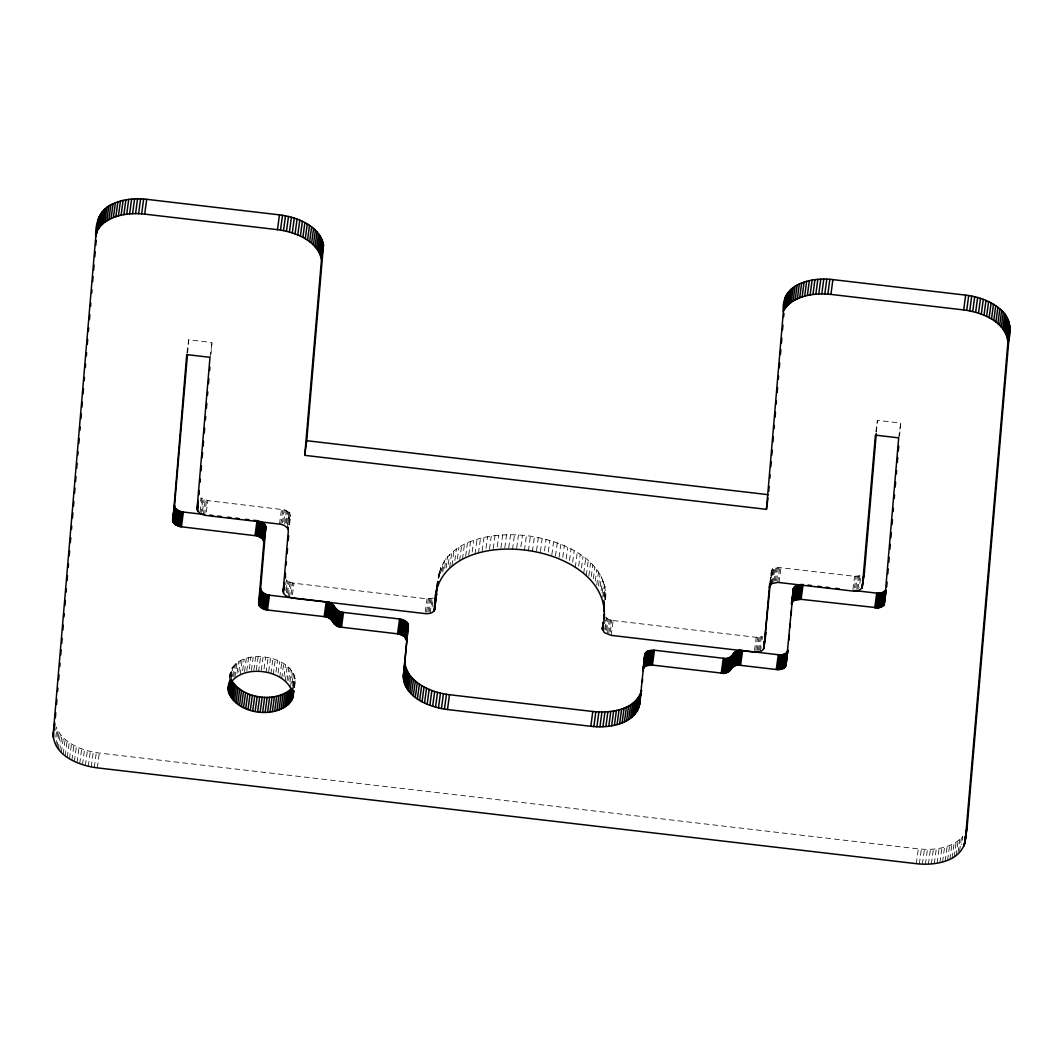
<?xml version="1.0" encoding="UTF-8"?>
<svg xmlns="http://www.w3.org/2000/svg" width="1063" height="1063" viewBox="0 0 1063 1063"><rect width="100%" height="100%" fill="white"/><g stroke="black" fill="none" stroke-linecap="round" stroke-linejoin="round"><path stroke-width="0.75" stroke-dasharray="5 3.75" d="M294.305 687.495C303.659 653.798 229.449 643.447 230.525 677.902M605.565 599.492C607.996 558.859 560.108 539.619 526.437 535.659C494.082 531.806 444.866 538.928 438.182 577.594M187.606 352.903L188.722 339.788L211.989 342.512L211.006 354.032M289.641 524.165L290.332 515.993L289.681 512.153L288.139 525.056M770.396 582.059L771.233 572.253L772.535 568.625L770.276 584.796M876.43 431.87L877.413 420.35L900.68 423.074L899.564 436.175M438.328 576.717L438.634 574.312M55.728 730.161L56.166 726.866C63.102 743.715 82.542 750.823 99.324 753.069L918.299 848.872C933.739 850.453 951.73 848.513 962.786 836.461L961.67 844.686M55.794 736.965L56.897 728.74M55.821 745.402L57.827 730.6M56.937 747.223L58.943 732.434M58.239 749.03L60.232 734.227M59.714 750.784L61.707 735.981M61.348 752.498L63.355 737.695M63.169 754.145L65.162 739.356M65.122 755.74L67.128 740.951M67.248 757.268L69.241 742.466M69.494 758.716L71.5 743.914M71.885 760.085L73.879 745.283M74.383 761.36L76.377 746.558M76.988 762.543L78.994 747.754M79.698 763.633L81.705 748.83M82.489 764.616L84.495 749.827M85.359 765.493L87.365 750.704M88.295 766.264L90.289 751.461M91.272 766.915L93.278 752.112M94.288 767.446L96.281 752.657M97.331 767.871L99.324 753.069M186.955 352.943L188.722 339.788M209.996 357.301L211.989 342.512M200.562 501.151L201 497.869L207.87 500.633L284.113 509.788L287.488 511.343L290.093 514.359L288.764 524.218M200.11 511.702L201.89 498.547M200.907 513.947L202.913 499.158M202.488 511.183L204.043 499.676M203.259 514.904L205.265 500.102M204.548 515.223L206.554 500.421M206.315 512.14L207.87 500.633M229.382 678.367L230.272 671.789M229.568 678.114L230.684 670.328M230.179 677.118L231.296 668.893M230.751 677.37L232.079 667.511M231.269 679.337L233.049 666.182M232.624 676.427L234.179 664.92M233.714 676.879L235.494 663.724M234.95 677.41L236.956 662.608M237.009 673.092L238.564 661.585M238.776 672.161L240.331 660.654M240.211 674.606L242.218 659.804M242.67 670.58L244.224 659.073M244.556 671.59L246.337 658.435M246.775 671.072L248.543 657.917M249.287 669.012L250.841 657.505M251.426 670.354L253.207 657.213M253.844 670.182L255.625 657.027M256.303 670.115L258.083 656.974M258.561 671.816L260.568 657.027M279.516 524.046L281.509 509.257M280.831 524.258L282.838 509.469M261.285 670.354L263.066 657.2M282.333 522.943L284.113 509.788M264.009 668.999L265.564 657.492M283.781 521.72L285.336 510.213M284.685 523.886L286.465 510.745M285.934 522.85L287.488 511.343M266.042 672.693L268.035 657.904M286.824 523.541L288.379 512.021M287.116 527.567L289.123 512.765M268.713 671.577L270.48 658.422M288.977 525.042L290.305 515.183M289.229 524.218L290.332 515.993M270.892 673.849L272.885 659.047M273.231 674.58L275.224 659.778M285.708 584.65L286.372 579.72L290.159 582.272L293.986 583.228L427.034 598.801L433.252 598.124L431.698 609.631M285.788 590.324L287.116 580.464M286.452 592.649L288.007 581.142M275.942 672.135L277.496 660.615M287.475 593.26L289.03 581.74M288.379 595.426L290.159 582.272M278.121 673.065L279.675 661.558M289.375 597.499L291.382 582.697M279.742 677.37L281.748 662.581M291.103 594.523L292.67 583.016M292.431 594.735L293.986 583.228M281.708 678.486L283.715 663.684M284.007 676.387L285.562 664.88M285.269 680.931L287.262 666.142M287.05 680.612L288.83 667.471M288.684 680.36L290.239 668.853M289.933 681.782L291.488 670.275M290.558 686.539L292.564 671.75M292.139 683.11L293.468 673.251M292.631 686.286L294.185 674.779M293.388 686.18L294.73 676.307M293.733 687.721L295.076 677.849M294.119 687.615L295.235 679.39M425.253 611.943L427.034 598.801M426.582 612.049L428.362 598.894M427.897 612.022L429.678 598.868M429.173 611.889L430.94 598.735M430.143 613.285L432.149 598.482M438.235 578.511L439.112 571.934M438.913 576.159L439.803 569.582M439.325 577.129L440.667 567.27M440.6 573.223L441.716 565.011M441.836 571.004L442.939 562.792M442.793 572.133L444.347 560.626M444.613 568.386L445.942 558.513M446.141 567.987L447.696 556.481M448.294 564.373L449.622 554.501M449.715 567.403L451.722 552.601M451.974 565.582L453.967 550.78M454.818 560.546L456.386 549.039M457.382 558.886L458.937 547.379M459.628 560.6L461.634 545.811M462.471 559.125L464.465 544.336M465.66 556.108L467.428 542.954M468.743 554.82L470.524 541.665M472.171 551.989L473.726 540.482M475.041 554.208L477.048 539.406M478.456 553.238L480.463 538.436M482.19 550.727L483.971 537.572M486.017 548.335L487.572 536.828M489.472 549.345L491.252 536.19M493.219 548.814L494.986 535.659M497.245 546.767L498.799 535.26M500.886 548.109L502.666 534.968M504.792 547.937L506.559 534.782M508.725 547.883L510.506 534.729M512.472 549.584L514.465 534.782M516.671 548.109L518.452 534.968M520.883 546.767L522.438 535.26M524.431 550.461L526.437 535.659M528.417 550.979L530.41 536.19M532.377 551.617L534.37 536.828M536.536 550.727L538.303 537.572M540.429 551.591L542.21 538.436M544.508 550.913L546.063 539.406M548.295 551.989L549.85 540.482M551.817 554.82L553.584 541.665M555.471 556.095L557.251 542.941M559.058 557.477L560.839 544.322M562.779 557.318L564.333 545.811M566.18 558.886L567.735 547.379M569.476 560.546L571.03 549.026M572.651 562.287L574.206 550.78M575.282 567.39L577.275 552.601M578.671 566.008L580.225 554.501M581.474 567.987L583.029 556.467M583.707 573.316L585.7 558.513M586.231 575.415L588.238 560.613M588.836 575.933L590.616 562.779M591.28 576.505L592.835 564.998M593.34 578.777L594.895 567.27M595.24 581.089L596.795 569.569M596.742 585.075L598.522 571.921M598.522 585.806L600.077 574.299M600.13 586.577L601.459 576.717M601.1 590.656L602.655 579.136M602.123 593.101L603.678 581.594M602.734 597.207L604.502 584.052M603.824 596.383L605.153 586.51M604.502 597.193L605.604 588.982M604.767 599.652L605.87 591.44M605.285 598.814L605.95 593.885M605.392 599.598L605.844 596.316M604.674 623.636L605.113 620.34M604.741 629.309L606.295 617.802L605.565 617.058M605.631 629.987L607.186 618.48L606.295 617.802M606.654 630.598L608.209 619.078L607.186 618.48M607.571 632.764L609.351 619.609L608.209 619.078M608.793 633.189L610.561 620.035L609.351 619.609M610.295 631.86L611.85 620.354L610.561 620.035M611.172 635.368L613.165 620.566L611.85 620.354M754.491 650.463L756.271 637.308L762.49 636.644L761.6 643.221M755.82 650.556L757.6 637.401M757.135 650.543L758.916 637.388M758.411 650.397L760.178 637.255M759.607 650.157L761.387 637.003M760.483 651.433L761.374 644.856M769.625 584.61L771.406 571.456M770.197 582.205L771.751 570.698L774.821 568.346L779.697 567.589L854.679 576.305L860.884 575.628L859.329 587.135M770.981 584.158L772.974 569.369M771.831 583.614L773.824 568.811M772.814 583.149L774.821 568.346M774.143 581.142L775.924 567.987M775.339 580.89L777.119 567.748M776.615 580.757L778.382 567.602M777.704 582.378L779.697 567.589M779.033 582.484L781.026 567.682M852.898 589.447L854.679 576.305M854.453 587.905L856.007 576.398M875.859 431.857L877.413 420.35M855.755 587.892L857.323 576.372M856.805 589.394L858.585 576.239M858 589.141L859.781 575.987M898.687 437.863L900.68 423.074M916.306 863.674L918.299 848.872M919.349 863.967L921.355 849.164M922.392 864.139L924.398 849.337M925.435 864.192L927.428 849.39M928.424 864.113L930.431 849.324M931.387 863.913L933.394 849.124M934.297 863.594L936.29 848.806M937.128 863.156L939.134 848.367M939.891 862.611L941.898 847.809M942.562 861.934L944.569 847.131M945.127 861.15L947.133 846.347M947.585 860.246L949.591 845.444M949.91 859.236L951.917 844.447M952.116 858.133L954.109 843.344M954.162 856.937L956.169 842.135M956.062 855.635L958.069 840.846M958.029 852.606L959.809 839.464M959.61 851.144L961.39 838.003M295.195 680.918L293.959 685.329M613.165 620.566L756.271 637.308"/><path stroke-width="1.5" d="M228.053 688.093C237.275 661.04 291.833 668.494 292.976 697.222C281.456 723.305 224.785 714.19 228.718 683.31M787.63 653.453L788.068 650.157C787.218 654.383 781.863 655.127 778.289 654.715L742.572 650.543C733.563 647.819 732.287 661 723.265 658.276L654.449 650.224L647.247 651.353L644.829 653.997L639.753 703.48C635.608 724.607 608.674 728.368 590.802 726.295L447.483 709.526C429.146 707.227 403.953 697.501 403.369 675.829L408.365 624.911L407.182 622.493L403.395 619.942L399.568 618.985L343.495 612.421C335.111 612.78 334.593 601.485 326.195 601.844L269.457 595.2L265.644 594.244L261.857 591.692L260.634 588.464L265.856 527.394L264.647 524.165L259.638 521.189L257.645 535.991L262.641 538.968L263.863 542.196L258.641 603.253C258.774 607.584 263.783 609.524 267.464 610.003L324.202 616.633C332.586 616.274 333.104 627.569 341.502 627.223L398.891 633.986L404.432 636.551L406.398 640.511M403.315 677.689L408.365 624.911M766.45 509.35L783.351 311.738C781.81 297.892 789.198 287.409 801.661 283.01C811.561 279.17 822.43 278.426 832.9 279.609L965.669 295.129C977.96 296.657 990.264 300.802 999.831 308.855C1010.74 316.814 1011.936 331.576 1007.79 343.628L965.257 840.86C961.098 861.973 934.178 865.747 916.306 863.674L97.331 767.871C78.981 765.573 53.788 755.833 53.203 734.174L95.75 236.943C94.992 223.708 99.67 208.693 113.09 203.764C123.547 199.007 135.386 198.077 146.694 199.326L279.463 214.859C297.095 217.197 319.152 225.396 323.497 244.756L306.729 440.693L304.749 455.349L766.45 509.35L767.991 497.962M1007.79 343.628L1009.85 326.966M769.678 583.76L764.058 647.54C763.207 651.765 757.853 652.509 754.278 652.111L611.172 635.368L604.302 632.591L602.349 628.632C626.24 539.924 428.15 514.412 434.82 609.033C433.97 613.245 428.615 614.002 425.041 613.59L291.98 598.031L286.013 595.931L283.794 593.739L283.157 591.294L288.339 530.782L287.688 526.942L288.1 529.148M55.356 717.724L55.768 712.768M56.485 704.503L56.91 699.547M57.615 691.295L57.894 687.987M58.598 679.722L59.023 674.766M59.727 666.514L60.02 663.206M60.724 654.954L61.149 649.998M61.707 643.381L62.132 638.425M62.837 630.173L63.262 625.217M63.966 616.952L64.258 613.657M64.963 605.392L65.388 600.436M66.092 592.171L66.371 588.875M67.075 580.611L67.501 575.654M68.205 567.39L68.497 564.094M69.201 555.829L69.627 550.873M70.331 542.622L70.756 537.665M71.46 529.401L71.739 526.092M72.457 517.84L72.869 512.884M73.44 506.28L73.865 501.324M74.569 493.059L74.995 488.103M75.553 481.499L75.978 476.543M76.695 468.278L77.107 463.322M77.825 455.07L78.104 451.762M78.808 443.497L79.233 438.541M79.938 430.289L80.217 426.981M80.934 418.716L81.359 413.759M81.917 407.156L82.343 402.199M83.047 393.948L83.472 388.992M84.176 380.727L84.469 377.418M85.306 367.506L85.598 364.21M86.302 355.946L86.581 352.65M87.286 344.385L87.711 339.429M88.415 331.164L88.707 327.869M89.412 319.604L89.837 314.648M90.541 306.383L90.82 303.088M91.67 293.175L91.95 289.867M92.654 281.615L93.079 276.659M93.65 270.042L94.076 265.086M94.78 256.834L95.205 251.878M95.763 245.274L96.188 240.318M96.76 233.701L98.009 220.307M257.645 535.991L180.072 526.623L175.422 524.75L172.804 521.734L186.729 354.59L209.996 357.301L197.04 508.699L197.678 511.144L200.907 513.947L205.863 515.435L280.831 524.258L284.472 525.534L287.701 528.338M172.565 520.099L174.571 505.297L187.473 354.537M199.326 490.614L199.073 494.72M200.03 482.376L200.309 479.094M201.013 470.856L201.439 465.926M202.143 457.701L202.568 452.758M203.126 446.181L203.551 441.238M204.255 433.013L204.681 428.083M205.385 419.845L205.664 416.563M206.368 408.325L206.793 403.395M207.484 395.17L207.777 391.875M208.481 383.65L208.893 378.707M209.597 370.482L209.889 367.187M285.442 573.223L285.402 578.126M286.146 565.051L286.425 561.782M287.116 553.597L287.542 548.694M288.232 540.522L288.658 535.619M304.749 455.349L321.491 259.545L323.497 244.756M434.661 609.83L437.916 581.501M642.318 682.233L642.584 679.005M643.274 670.926L643.686 666.089M643.965 662.86L644.829 653.997M768.708 491.412L769.134 486.469M769.838 478.217L770.117 474.922M770.821 466.684L771.246 461.741M771.818 455.15L772.23 450.207M772.934 441.969L773.359 437.026M774.063 428.788L774.356 425.492M775.06 417.241L775.472 412.298M776.176 404.06L776.468 400.764M777.173 392.526L777.598 387.583M778.302 379.345L778.581 376.05M779.285 367.811L779.711 362.855M780.415 354.617L780.84 349.674M781.398 343.083L781.823 338.14M782.527 329.902L782.953 324.959M783.657 316.721L783.936 313.426M784.361 308.483L785.344 296.936M763.898 648.337L770.263 583.693M791.297 603.89L793.888 600.462L801.09 599.333L803.083 584.53L796.878 585.195L793.463 588.304L786.075 664.96C785.225 669.172 779.857 669.916 776.282 669.517L740.579 665.345C731.557 662.608 730.281 675.802 721.259 673.065L651.114 664.92L645.254 666.142L642.663 669.584M788.919 640.258L789.344 635.302M790.048 627.05L790.327 623.755M791.031 615.504L791.457 610.547M792.028 603.943L792.453 599.001M792.732 595.692L793.304 589.088M769.24 587.042L771.831 583.614L777.704 582.378L854.001 591.187L858.891 590.43L861.947 588.078L864.471 571.735L876.284 433.518M886.662 586.949L887.087 582.032M887.791 573.834L888.203 568.918M888.761 562.367L889.186 557.45M889.89 549.252L890.302 544.336M890.874 537.785L891.286 532.869M891.99 524.67L892.415 519.754M893.106 511.569L893.398 508.287M894.235 498.454L894.515 495.172M895.219 486.987L895.631 482.071M896.335 473.872L896.614 470.59M897.318 462.405L897.743 457.489M898.301 450.925L898.713 446.008M964.991 842.693L967.25 826.057L1009.797 328.826M95.75 236.943L98.46 218.5M96.454 233.302L99.111 216.732M97.105 231.535L99.962 215.018M97.955 229.807L98.992 228.146L100.998 213.344M98.992 228.146L100.214 226.539L102.207 211.75M100.214 226.539L101.61 224.997L103.616 210.208M101.61 224.997L103.191 223.536L105.184 208.747M103.191 223.536L104.931 222.154L106.938 207.365M104.931 222.154L106.832 220.865L108.838 206.063M106.832 220.865L108.891 219.656L110.884 204.867M108.891 219.656L111.084 218.553L113.09 203.764M111.084 218.553L113.409 217.556L115.415 202.754M113.409 217.556L115.867 216.653L117.873 201.85M115.867 216.653L118.431 215.869L120.438 201.066M118.431 215.869L121.102 215.191L123.109 200.389M53.203 734.174L54.758 722.667M53.15 736.034L53.588 732.739M54.04 729.457L54.705 724.528M121.102 215.191L123.866 214.633L125.872 199.844M53.296 737.908L53.735 734.613M123.866 214.633L126.71 214.195L128.703 199.406M126.71 214.195L129.606 213.876L131.613 199.087M129.606 213.876L132.569 213.676L134.576 198.887M132.569 213.676L135.572 213.61L137.565 198.808M135.572 213.61L138.602 213.663L140.608 198.861M138.602 213.663L141.645 213.836L143.651 199.033M141.645 213.836L144.701 214.128L146.694 199.326M172.591 520.91L174.571 505.297M172.804 521.734L174.598 506.121M173.203 522.544L174.81 506.945M173.787 523.328L175.209 507.755M174.531 524.072L176.524 509.27L175.78 508.526M175.422 524.75L177.415 509.948L176.524 509.27M176.431 525.348L178.438 510.559L177.415 509.948M177.574 525.879L179.567 511.077L178.438 510.559M178.783 526.305L180.79 511.502L179.567 511.077M180.072 526.623L182.079 511.835L180.79 511.502M181.388 526.836L183.394 512.047L182.079 511.835M197.067 509.509L198.156 500.474M197.731 507.038L198.17 503.756M197.678 511.144L198.356 506.214M144.701 214.128L277.47 229.661L279.463 214.859M321.491 259.545C317.558 241.221 297.135 232.93 280.499 230.073L282.506 215.284M283.515 230.605L285.509 215.816M286.478 231.256L288.485 216.467M289.415 232.026L291.408 217.224M228.014 689.621L228.678 684.692M228.173 691.163L229.502 681.29M228.518 692.704L230.299 679.549M230.073 682.3L230.525 679.018M229.063 694.232L231.056 679.443C242.67 699.241 275.53 703.679 292.205 688.04L290.199 702.829M229.781 695.76L231.774 680.971M292.272 232.903L294.278 218.101M230.684 697.262L232.677 682.473M231.761 698.736L233.754 683.934M295.062 233.887L297.069 219.084M255.04 535.46L257.033 520.657L253.765 520.272M233.01 700.172L235.003 685.369M256.356 535.672L258.362 520.87L257.033 520.657M234.418 701.553L236.411 686.751M297.773 234.963L299.766 220.174M235.986 702.869L237.979 688.08M258.854 536.416L260.86 521.614M300.377 236.145L302.37 221.356M259.997 536.935L261.99 522.146M237.687 704.131L239.693 689.342M261.02 537.546L263.013 522.744M261.91 538.223L263.903 523.434M239.534 705.327L241.527 690.525M302.875 237.421L304.882 222.632M262.641 538.968L264.647 524.165M263.225 539.752L265.219 524.949M263.624 540.562L265.617 525.76M241.5 706.43L243.493 691.641M263.837 541.373L265.83 526.584M263.863 542.196L265.856 527.394M305.254 238.79L307.26 223.987M243.573 707.453L245.58 692.664M307.513 240.225L309.506 225.436M258.668 604.076L260.634 588.464M258.88 604.9L260.873 590.098M259.279 605.697L261.272 590.908M245.752 708.396L247.759 693.594M259.85 606.481L261.857 591.692M309.625 241.753L311.618 226.951M260.594 607.225L262.588 592.423M261.485 607.903L263.478 593.114M248.024 709.234L250.018 694.431M311.592 243.334L313.585 228.545M262.508 608.514L264.501 593.712M263.637 609.033L265.644 594.244M250.363 709.964L252.356 695.162M313.399 244.995L315.392 230.193M264.86 609.458L266.853 594.669M315.047 246.696L317.04 231.893M266.135 609.79L268.142 594.988M252.755 710.589L254.761 695.8M267.464 610.003L269.457 595.2M316.522 248.45L318.515 233.647M255.2 711.107L257.206 696.318M317.824 250.243L319.817 235.454M318.94 252.077L320.933 237.275M257.684 711.519L259.691 696.73M319.87 253.924L321.863 239.122M320.601 255.798L322.607 240.995M321.146 257.671L323.152 242.869M260.183 711.811L262.176 697.009M262.681 711.984L264.674 697.195M265.165 712.051L267.158 697.248M283.157 591.294L284.273 583.069M283.409 590.457L284.299 583.879M283.396 592.928L284.286 586.351M267.624 711.984L269.63 697.182M270.042 711.811L272.048 697.009M272.407 711.506L274.4 696.717M274.692 711.094L276.699 696.305M276.912 710.576L278.905 695.773M279.024 709.938L281.017 695.149M281.031 709.207L283.037 694.405M282.917 708.357L284.924 693.568M284.671 707.427L286.678 692.624M286.292 706.403L288.286 691.601M287.754 705.287L289.761 690.485M289.056 704.091L291.063 689.302M291.169 701.5L292.95 688.346M291.953 700.118L293.069 691.907M292.551 698.683L293.667 690.897M292.976 697.222L293.866 690.777M324.202 616.633L326.195 601.844M325.557 616.859L327.55 602.057M326.873 617.191L328.866 602.389M328.108 617.63L330.115 602.841M329.264 618.174L331.271 603.385M330.301 618.812L332.294 604.01M331.191 619.516L333.184 604.727M331.922 620.287L333.928 605.485M332.48 621.098L334.473 606.295M333.211 622.759L335.217 607.97M333.769 623.569L335.775 608.767M334.5 624.34L336.506 609.537M335.403 625.044L337.396 610.242M336.426 625.669L338.433 610.88M337.582 626.213L339.589 611.424M338.831 626.665L340.824 611.863M340.147 626.997L342.14 612.208M341.502 627.223L343.495 612.421M397.575 633.774L399.568 618.985M398.891 633.986L400.884 619.197M400.166 634.319L402.173 619.516M401.389 634.744L403.395 619.942M402.518 635.262L404.525 620.473M403.541 635.873L405.548 621.071M404.432 636.551L406.438 621.749M405.176 637.295L407.182 622.493M405.747 638.066L407.754 623.277M406.146 638.876L408.152 624.087M403.369 675.829L405.375 661.04M403.448 679.563L405.309 662.9M403.794 681.449L405.455 664.774M404.325 683.323L406.332 668.534L405.8 666.647M405.069 685.197L407.063 670.408L406.332 668.534M405.986 687.057L407.993 672.254L407.063 670.408M407.102 688.89L409.096 674.088L407.993 672.254M408.391 690.684L410.398 675.895L409.096 674.088M409.866 692.438L411.873 677.649L410.398 675.895M411.514 694.152L413.52 679.363L411.873 677.649M413.321 695.813L415.327 681.011L413.52 679.363M415.288 697.408L417.294 682.605L415.327 681.011M417.4 698.923L419.407 684.134L417.294 682.605M419.659 700.371L421.666 685.582L419.407 684.134M436.627 589.101L437.066 585.819M433.784 611.278L434.674 604.701M435.338 599.771L435.79 596.489M436.322 591.52L437.664 581.647M422.038 701.739L424.044 686.95L421.666 685.582M434.315 610.574L436.096 597.419M424.549 703.015L426.542 688.226L424.044 686.95M427.153 704.211L429.16 689.409L426.542 688.226M429.864 705.287L431.87 690.498L429.16 689.409M432.654 706.284L434.661 691.481L431.87 690.498M435.524 707.161L437.531 692.358L434.661 691.481M438.461 707.918L440.454 693.129L437.531 692.358M441.437 708.569L443.43 693.78L440.454 693.129M444.454 709.114L446.447 694.312L443.43 693.78M447.483 709.526L449.49 694.724L592.809 711.492C610.375 713.419 635.528 710.204 641.494 690.525M603.611 603.771L604.05 600.489M603.877 606.229L604.316 602.947M603.957 608.674L604.395 605.392M603.837 611.105L604.289 607.823M602.349 628.632L603.239 622.054M603.678 618.759L604.342 613.829M602.376 629.442L603.253 622.865M603.93 617.935L604.369 614.64M602.588 630.266L603.253 625.336M590.802 726.295L592.809 711.492M593.858 726.587L595.851 711.785M596.901 726.76L598.907 711.958M599.931 726.813L601.937 712.011M602.934 726.733L604.94 711.944M605.897 726.547L607.89 711.745M608.793 726.228L610.8 711.426M611.637 725.79L613.643 710.988M614.401 725.232L616.394 710.429M617.072 724.554L619.065 709.752M619.636 723.77L621.629 708.968M622.094 722.867L624.087 708.078M624.419 721.87L626.426 707.068M626.612 720.754L628.618 705.965M628.671 719.558L630.665 704.756M630.572 718.256L632.578 703.467M632.312 716.874L634.319 702.085M633.893 715.412L635.887 700.623M635.289 713.884L637.295 699.082M636.511 712.276L638.518 697.474M643.168 668.029L645.175 653.24M637.548 710.615L639.554 695.813M643.7 667.338L645.706 652.536M638.398 708.888L640.391 694.099M644.391 666.7L646.397 651.898M639.049 707.121L641.042 692.332M639.501 705.314L640.431 698.55M640.83 695.454L641.534 690.325M645.254 666.142L647.247 651.353M646.238 665.69L648.231 650.888M647.34 665.332L649.347 650.529M648.536 665.079L650.543 650.277M649.812 664.946L651.805 650.144M651.114 664.92L653.12 650.131M652.443 665.013L654.449 650.224M721.259 673.065L723.265 658.276M722.614 673.171L724.607 658.369M723.93 673.145L725.936 658.342M725.218 672.999L727.225 658.21M726.428 672.746L728.434 657.944M727.544 672.374L729.537 657.585M728.527 671.909L730.533 657.107M729.377 671.338L731.384 656.535M730.068 670.687L732.075 655.898M730.587 669.969L732.593 655.18M731.251 668.441L733.257 653.639M731.769 667.723L733.762 652.921M732.46 667.072L734.453 652.27M733.311 666.501L735.304 651.712M734.294 666.036L736.3 651.234M735.41 665.664L737.416 650.862M783.351 311.738L786.195 295.222M736.619 665.411L738.626 650.609M784.202 310.024L785.238 308.363L787.231 293.561M737.908 665.265L739.901 650.463M785.238 308.363L786.461 306.755L788.467 291.966M786.461 306.755L787.869 305.227L789.862 290.438M739.237 665.239L741.23 650.45M740.579 665.345L742.572 650.543M787.869 305.227L789.437 303.766L791.443 288.977M789.437 303.766L791.191 302.397L793.184 287.595M791.191 302.397L793.091 301.108L795.084 286.306M793.091 301.108L795.137 299.899L797.144 285.11M795.137 299.899L797.343 298.809L799.336 284.007M797.343 298.809L799.668 297.799L801.661 283.01M799.668 297.799L802.113 296.909L804.12 282.107M802.113 296.909L804.678 296.125L806.684 281.323M804.678 296.125L807.349 295.448L809.355 280.659M807.349 295.448L810.112 294.903L812.105 280.101M763.686 644.856L764.138 641.574M763.553 649.094L766.064 632.751M810.112 294.903L812.943 294.464L814.936 279.662M812.943 294.464L815.839 294.145L817.846 279.343M815.839 294.145L818.802 293.946L820.795 279.157M818.802 293.946L821.792 293.88L823.798 279.077M821.792 293.88L824.822 293.933L826.815 279.131M776.282 669.517L778.289 654.715M824.822 293.933L827.864 294.106L829.858 279.303M777.611 669.61L779.617 654.821M778.927 669.597L780.92 654.795M780.189 669.464L782.195 654.662M827.864 294.106L830.907 294.398L832.9 279.609M781.385 669.212L783.391 654.409M782.501 668.853L784.494 654.051M791.457 603.093L793.463 588.304M791.815 602.349L793.809 587.547M792.334 601.645L794.34 586.842M783.484 668.388L785.477 653.599M793.038 601.007L795.031 586.218M784.335 667.843L786.328 653.041M793.888 600.462L795.881 585.66M785.025 667.205L787.032 652.403M785.557 666.501L787.563 651.712M785.902 665.744L787.245 655.884M794.872 599.997L796.878 585.195M795.974 599.638L797.981 584.836M797.17 599.386L799.177 584.597M798.446 599.253L800.439 584.451M799.761 599.226L801.754 584.437M862.531 580.557L862.983 577.275M861.947 588.078L864.471 571.735M874.729 607.943L876.736 593.141L881.838 592.835L886.01 590.138L884.004 604.927L878.636 607.89L801.09 599.333M876.058 608.036L878.065 593.247M877.374 608.023L879.38 593.22M878.636 607.89L880.642 593.088M879.845 607.637L881.838 592.835M880.948 607.279L882.941 592.476M881.931 606.814L883.938 592.025M882.782 606.269L884.788 591.466M883.486 605.631L885.479 590.829M884.004 604.927L886.077 591.878M830.907 294.398L963.676 309.931L965.669 295.129M1007.844 341.768C1005.625 322.248 983.753 313.226 966.719 310.343L968.712 295.554M969.722 310.888L971.728 296.085M972.711 311.539L974.705 296.736M975.635 312.296L977.641 297.507M978.505 313.173L980.511 298.384M981.295 314.17L983.302 299.367M984.006 315.246L986.012 300.457M986.623 316.442L988.617 301.64M989.122 317.717L991.115 302.915M991.5 319.086L993.506 304.284M993.759 320.534L995.752 305.732M995.872 322.049L997.878 307.26M997.838 323.644L999.831 308.855M999.645 325.305L1001.652 310.502M1001.293 327.019L1003.286 312.216M1002.768 328.773L1004.761 313.97M1004.057 330.566L1006.063 315.777M1005.173 332.4L1007.179 317.598M1006.103 334.26L1008.096 319.458M1006.834 336.134L1008.827 321.332M1007.365 338.007L1009.372 323.218M1007.711 339.894L1009.704 325.092M963.889 846.268L964.327 842.972M964.779 839.69L965.217 836.408M964.54 844.5L967.25 826.057M770.276 584.796L770.529 583.428L769.758 585.5M436.827 594.23L436.308 595.785M862.306 587.334L875.42 435.139L898.687 437.863L884.363 604.169M965.895 831.465L966.546 829.698M765.028 634.996L765.546 634.292M306.729 440.693L768.429 494.707M183.394 512.047L204.667 514.532M209.584 515.103L212.852 515.489M217.756 516.06L221.038 516.445M227.575 517.216L230.857 517.588M235.76 518.173L239.042 518.545M245.58 519.315L248.862 519.701M808 585.102L811.268 585.487M817.819 586.258L821.088 586.643M826.004 587.214L829.273 587.6M835.824 588.357L839.092 588.743M853.815 590.47L876.736 593.141M963.676 309.931L966.719 310.343M277.47 229.661L280.499 230.073M446.447 694.312L449.49 694.724"/></g></svg>
